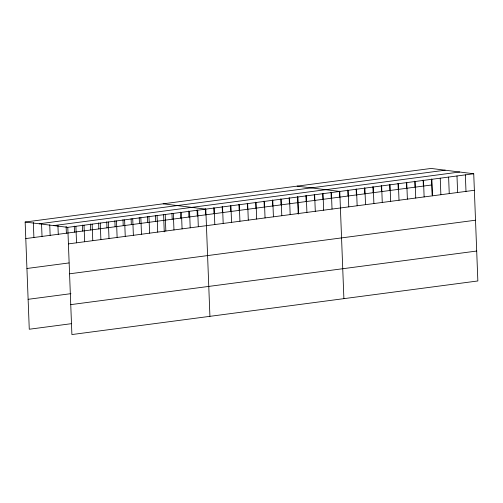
<?xml version="1.0" encoding="UTF-8"?>
<svg xmlns="http://www.w3.org/2000/svg" width="503" height="503" viewBox="0 0 503 503"><rect width="100%" height="100%" fill="white"/><g stroke="black" fill="none" stroke-linecap="round" stroke-linejoin="round"><path stroke-width="0.75" d="M25.15 222.037L431.102 168.442L473.732 173.761L477.85 280.963L71.898 334.558L67.779 227.356L25.15 222.037L29.268 329.239L71.338 323.687M39.215 223.791L445.168 170.196M53.714 225.602L459.667 172.007M67.779 227.356L473.732 173.761M25.785 238.567L431.737 184.972M68.414 243.886L474.367 190.291M26.936 268.489L69.005 262.931M69.565 273.808L475.517 220.213M28.118 299.316L70.929 293.664M70.747 304.636L476.699 251.041M297.135 186.129L339.77 191.448L343.889 298.65M163.173 203.816L205.802 209.135L209.921 316.337M465.357 174.868L465.992 191.398M456.988 175.975L457.623 192.498M448.613 177.075L449.248 193.605M440.238 178.181L440.873 194.711M431.87 179.288L432.505 195.818M431.505 178.961L432.121 194.944M423.495 180.395L424.13 196.924M423.13 180.061L423.363 186.072M415.12 181.501L415.755 198.031M414.761 181.168L414.994 187.179M406.751 182.602L407.386 199.131M406.386 182.275L406.619 188.285M398.376 183.708L399.011 200.238M398.011 183.381L398.244 189.392M390.007 184.815L390.636 201.345M389.643 184.488L389.875 190.499M381.632 185.921L382.267 202.451M381.268 185.588L381.5 191.599M373.257 187.028L373.892 203.558M372.899 186.695L373.125 192.706M364.889 188.128L365.524 204.658M364.524 187.801L364.757 193.812M356.514 189.235L357.149 205.765M356.149 188.908L356.382 194.919M348.139 190.341L348.774 206.871M347.78 190.015L348.007 196.025M339.406 191.121L339.638 197.126M331.395 192.555L332.03 209.085M331.031 192.221L331.263 198.232M323.02 193.661L323.655 210.191M322.662 193.328L322.888 199.339M314.652 194.762L315.287 211.291M314.287 194.435L314.52 200.446M306.277 195.868L306.912 212.398M305.912 195.541L306.145 201.552M297.902 196.975L298.537 213.505M297.543 196.648L298.216 214.165M289.533 198.081L290.168 214.611M289.168 197.748L289.401 203.759M281.158 199.188L281.793 215.718M280.793 198.855L281.026 204.866M272.783 200.288L273.418 216.818M272.425 199.961L272.651 205.972M264.415 201.395L265.05 217.925M264.05 201.068L264.282 207.079M256.04 202.502L256.675 219.031M255.675 202.175L255.908 208.185M247.665 203.608L248.3 220.138M247.306 203.275L247.539 209.286M239.296 204.715L239.931 221.245M238.931 204.381L239.164 210.392M230.921 205.821L231.556 222.345M230.563 205.488L230.789 211.499M222.552 206.922L223.187 223.451M222.188 206.595L222.42 212.606M214.177 208.028L214.812 224.558M213.813 207.701L214.045 213.712M205.444 208.808L205.67 214.819M197.685 210.204L198.32 226.734M197.069 209.908L197.302 215.919M189.568 211.279L190.203 227.809M188.694 211.015L188.927 217.026M181.445 212.348L182.08 228.878M180.326 212.121L180.552 218.132M173.328 213.423L173.963 229.953M171.951 213.228L172.183 219.239M165.21 214.492L165.845 231.022M163.576 214.335L164.248 231.852M157.087 215.567L157.722 232.097M155.458 215.403L155.691 221.414M148.97 216.636L149.605 233.166M147.341 216.479L147.568 222.489M140.853 217.711L141.488 234.241M139.218 217.548L139.45 223.558M132.735 218.78L133.37 235.31M131.101 218.623L131.333 224.634M124.612 219.855L125.247 236.385M122.984 219.692L123.216 225.702M116.495 220.924L117.13 237.454M114.866 220.767L115.093 226.778M108.378 221.999L109.013 238.529M106.743 221.836L106.976 227.846M100.254 223.068L100.889 239.598M98.626 222.911L98.858 228.922M92.137 224.143L92.772 240.673M90.509 223.98L90.735 229.99M84.02 225.212L84.655 241.742M82.385 225.055L82.618 231.066M75.896 226.287L76.531 242.817M74.268 226.124L74.501 232.135M66.119 226.444L66.377 233.203M57.914 225.262L58.26 234.279M49.74 224.828L50.143 235.347M41.535 223.646L42.026 236.423M33.324 222.464L33.902 237.491"/></g></svg>
